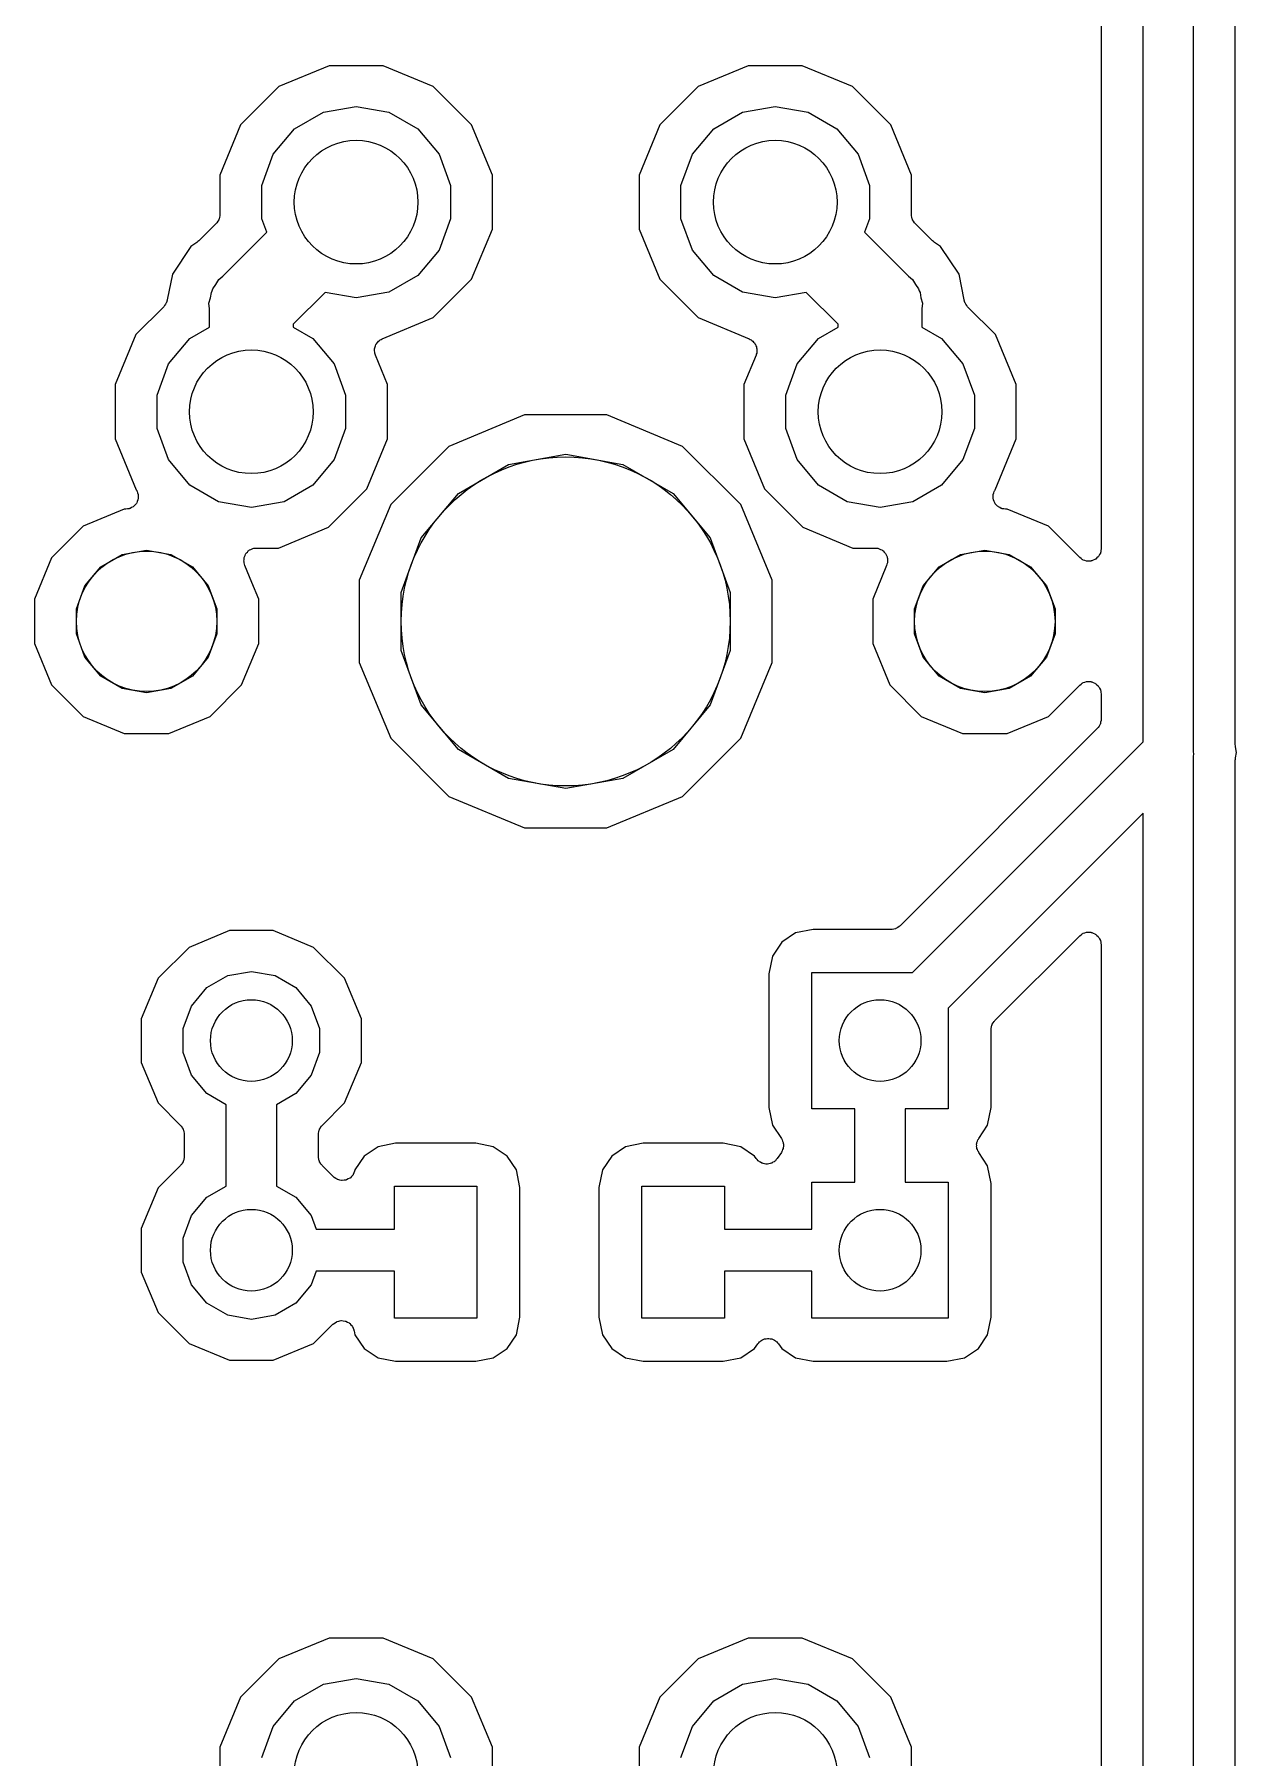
# Model space of a CAD drawing. Extents: x 24 to 196, y -189 to -31.
# Drawn here: x 123.1 to 137.67, y -114.1 to -93.22 of the extents above; entities that cross this region are included whole.
import ezdxf

# ---------------------------------------------------------------- set-up
doc = ezdxf.new("R2010")
doc.units = 0
doc.header["$MEASUREMENT"] = 0
doc.layers.add('BLACK', color=7, linetype='CONTINUOUS')

msp = doc.modelspace()

# ---------------------------------------------------------------- linework, layer by layer
at = {"layer": 'BLACK', "linetype": 'CONTINUOUS'}
for p, q in [((137.147, -82.9076), (137.147, -101.904)), ((137.655, -101.822), (137.655, -82.9626)), ((136.538, -95.5408), (136.538, -83.6034)), ((136.03, -85.1977), (136.03, -95.9039)), ((126.672, -93.599), (126.065, -93.8503)), ((127.328, -93.599), (126.672, -93.599)), ((127.935, -93.8503), (127.328, -93.599)), ((131.752, -93.599), (131.145, -93.8503)), ((132.408, -93.599), (131.752, -93.599)), ((133.015, -93.8503), (132.408, -93.599)), ((126.065, -93.8503), (125.6, -94.3148)), ((128.4, -94.3148), (127.935, -93.8503)), ((131.145, -93.8503), (130.68, -94.3148)), ((133.48, -94.3148), (133.015, -93.8503)), ((126.254, -94.3609), (126.603, -94.1594)), ((126.603, -94.1594), (127, -94.0894)), ((127, -94.0894), (127.397, -94.1594)), ((127.397, -94.1594), (127.746, -94.3609)), ((131.334, -94.3609), (131.683, -94.1594)), ((131.683, -94.1594), (132.08, -94.0894)), ((132.08, -94.0894), (132.477, -94.1594)), ((132.477, -94.1594), (132.826, -94.3609)), ((125.6, -94.3148), (125.349, -94.9216)), ((125.995, -94.6697), (126.254, -94.3609)), ((127.746, -94.3609), (128.005, -94.6697)), ((128.651, -94.9216), (128.4, -94.3148)), ((130.68, -94.3148), (130.429, -94.9216)), ((131.075, -94.6697), (131.334, -94.3609)), ((132.826, -94.3609), (133.085, -94.6697)), ((133.731, -94.9216), (133.48, -94.3148)), ((125.857, -95.0485), (125.995, -94.6697)), ((128.005, -94.6697), (128.143, -95.0485)), ((130.937, -95.0485), (131.075, -94.6697)), ((133.085, -94.6697), (133.223, -95.0485)), ((125.349, -94.9216), (125.349, -95.401)), ((128.651, -95.5784), (128.651, -94.9216)), ((130.429, -94.9216), (130.429, -95.5784)), ((133.731, -95.401), (133.731, -94.9216)), ((125.857, -95.4515), (125.857, -95.0485)), ((128.143, -95.0485), (128.143, -95.4515)), ((130.937, -95.4515), (130.937, -95.0485)), ((133.223, -95.0485), (133.223, -95.4515)), ((125.348, -95.4143), (125.343, -95.4335)), ((125.349, -95.401), (125.348, -95.4076)), ((125.348, -95.4076), (125.348, -95.4143)), ((133.732, -95.4076), (133.731, -95.401)), ((133.732, -95.4143), (133.732, -95.4076)), ((133.737, -95.4335), (133.732, -95.4143)), ((125.304, -95.5088), (125.093, -95.7202)), ((125.308, -95.5033), (125.304, -95.5088)), ((125.313, -95.499), (125.308, -95.5033)), ((125.323, -95.4817), (125.313, -95.499)), ((125.335, -95.4654), (125.323, -95.4817)), ((125.336, -95.459), (125.335, -95.4654)), ((125.34, -95.4532), (125.336, -95.459)), ((125.343, -95.4335), (125.34, -95.4532)), ((125.386, -96.1451), (125.917, -95.6151)), ((125.917, -95.6151), (125.857, -95.4515)), ((128.143, -95.4515), (128.005, -95.8303)), ((128.4, -96.1852), (128.651, -95.5784)), ((130.429, -95.5784), (130.68, -96.1852)), ((131.075, -95.8303), (130.937, -95.4515)), ((133.223, -95.4515), (133.163, -95.6151)), ((133.163, -95.6151), (133.694, -96.1451)), ((133.74, -95.4532), (133.737, -95.4335)), ((133.744, -95.459), (133.74, -95.4532)), ((133.745, -95.4654), (133.744, -95.459)), ((133.757, -95.4817), (133.745, -95.4654)), ((133.767, -95.499), (133.757, -95.4817)), ((133.772, -95.5033), (133.767, -95.499)), ((133.776, -95.5088), (133.772, -95.5033)), ((133.987, -95.7202), (133.776, -95.5088)), ((136.538, -95.8355), (136.538, -95.5408)), ((124.998, -95.7875), (124.773, -96.1236)), ((125.07, -95.7392), (124.998, -95.7875)), ((125.081, -95.7288), (125.07, -95.7392)), ((125.093, -95.7202), (125.081, -95.7288)), ((128.005, -95.8303), (127.746, -96.1391)), ((131.334, -96.1391), (131.075, -95.8303)), ((133.999, -95.7288), (133.987, -95.7202)), ((134.01, -95.7392), (133.999, -95.7288)), ((134.082, -95.7875), (134.01, -95.7392)), ((134.307, -96.1236), (134.082, -95.7875)), ((136.538, -101.791), (136.538, -95.8355)), ((136.538, -95.8355), (136.538, -95.8355)), ((136.03, -95.9039), (136.03, -95.9039)), ((136.03, -95.9039), (136.03, -99.45)), ((124.773, -96.1236), (124.711, -96.4347)), ((125.262, -96.302), (125.301, -96.2468)), ((125.301, -96.2468), (125.335, -96.1884)), ((125.335, -96.1884), (125.386, -96.1451)), ((127.746, -96.1391), (127.397, -96.3406)), ((127.935, -96.6497), (128.4, -96.1852)), ((130.68, -96.1852), (131.145, -96.6497)), ((131.683, -96.3406), (131.334, -96.1391)), ((133.694, -96.1451), (133.745, -96.1884)), ((133.745, -96.1884), (133.779, -96.2468)), ((133.779, -96.2468), (133.818, -96.302)), ((134.369, -96.4347), (134.307, -96.1236)), ((124.702, -96.462), (124.699, -96.4732)), ((124.705, -96.4571), (124.702, -96.462)), ((124.706, -96.449), (124.705, -96.4571)), ((124.71, -96.4385), (124.706, -96.449)), ((124.711, -96.4347), (124.71, -96.4385)), ((125.216, -96.475), (125.234, -96.41)), ((125.234, -96.41), (125.245, -96.3436)), ((125.245, -96.3436), (125.257, -96.3239)), ((125.257, -96.3239), (125.262, -96.302)), ((126.624, -96.3443), (126.238, -96.7304)), ((127, -96.4106), (126.624, -96.3443)), ((127.397, -96.3406), (127, -96.4106)), ((132.08, -96.4106), (131.683, -96.3406)), ((132.456, -96.3443), (132.08, -96.4106)), ((132.842, -96.7304), (132.456, -96.3443)), ((133.818, -96.302), (133.823, -96.3239)), ((133.823, -96.3239), (133.835, -96.3436)), ((133.835, -96.3436), (133.846, -96.41)), ((133.846, -96.41), (133.864, -96.475)), ((134.37, -96.4385), (134.369, -96.4347)), ((134.374, -96.449), (134.37, -96.4385)), ((134.375, -96.457), (134.374, -96.449)), ((134.378, -96.462), (134.375, -96.457)), ((134.381, -96.4732), (134.378, -96.462)), ((124.669, -96.5165), (124.33, -96.8548)), ((124.678, -96.5033), (124.669, -96.5165)), ((124.679, -96.5015), (124.678, -96.5029)), ((124.678, -96.5029), (124.678, -96.5033)), ((124.691, -96.4878), (124.679, -96.5015)), ((124.694, -96.48), (124.691, -96.4878)), ((124.699, -96.4732), (124.694, -96.48)), ((125.222, -96.5422), (125.216, -96.475)), ((125.222, -96.7635), (125.222, -96.5422)), ((127.316, -96.9062), (127.935, -96.6497)), ((131.145, -96.6497), (131.764, -96.9062)), ((133.864, -96.475), (133.858, -96.5422)), ((133.858, -96.5422), (133.858, -96.7635)), ((134.386, -96.48), (134.381, -96.4732)), ((134.389, -96.4878), (134.386, -96.48)), ((134.401, -96.5015), (134.389, -96.4878)), ((134.402, -96.5029), (134.401, -96.5015)), ((134.402, -96.5033), (134.402, -96.5029)), ((134.411, -96.5165), (134.402, -96.5033)), ((134.75, -96.8548), (134.411, -96.5165)), ((124.33, -96.8548), (124.079, -97.4616)), ((124.984, -96.9009), (125.222, -96.7635)), ((126.238, -96.7304), (126.238, -96.7635)), ((126.238, -96.7635), (126.476, -96.9009)), ((132.604, -96.9009), (132.842, -96.7635)), ((132.842, -96.7635), (132.842, -96.7304)), ((133.858, -96.7635), (134.096, -96.9009)), ((135.001, -97.4616), (134.75, -96.8548)), ((124.725, -97.2097), (124.984, -96.9009)), ((126.476, -96.9009), (126.735, -97.2097)), ((127.222, -97.0536), (127.224, -97.0404)), ((127.225, -97.0666), (127.222, -97.0536)), ((127.223, -97.0271), (127.227, -97.0144)), ((127.224, -97.0404), (127.223, -97.0271)), ((127.225, -97.08), (127.225, -97.0666)), ((127.231, -97.0923), (127.225, -97.08)), ((127.227, -97.0144), (127.229, -97.0012)), ((127.229, -97.0012), (127.235, -96.9893)), ((127.235, -96.9893), (127.239, -96.9766)), ((127.239, -96.9766), (127.247, -96.966)), ((127.247, -96.966), (127.253, -96.9542)), ((127.253, -96.9542), (127.263, -96.9452)), ((127.263, -96.9452), (127.271, -96.9346)), ((127.271, -96.9346), (127.283, -96.9275)), ((127.283, -96.9275), (127.292, -96.9184)), ((127.292, -96.9184), (127.305, -96.9133)), ((127.305, -96.9133), (127.316, -96.9062)), ((131.764, -96.9062), (131.775, -96.9133)), ((131.775, -96.9133), (131.788, -96.9184)), ((131.788, -96.9184), (131.797, -96.9275)), ((131.797, -96.9275), (131.809, -96.9346)), ((131.809, -96.9346), (131.817, -96.9452)), ((131.817, -96.9452), (131.827, -96.9542)), ((131.827, -96.9542), (131.833, -96.966)), ((131.833, -96.966), (131.841, -96.9766)), ((131.841, -96.9766), (131.845, -96.9893)), ((131.845, -96.9893), (131.851, -97.0012)), ((131.855, -97.08), (131.849, -97.0923)), ((131.851, -97.0012), (131.853, -97.0144)), ((131.853, -97.0144), (131.857, -97.0271)), ((131.858, -97.0536), (131.855, -97.0666)), ((131.855, -97.0666), (131.855, -97.08)), ((131.857, -97.0271), (131.856, -97.0404)), ((131.856, -97.0404), (131.858, -97.0536)), ((132.345, -97.2097), (132.604, -96.9009)), ((134.096, -96.9009), (134.355, -97.2097)), ((124.587, -97.5885), (124.725, -97.2097)), ((126.735, -97.2097), (126.873, -97.5885)), ((127.233, -97.1053), (127.231, -97.0923)), ((127.381, -97.4616), (127.233, -97.1053)), ((131.847, -97.1053), (131.699, -97.4616)), ((131.849, -97.0923), (131.847, -97.1053)), ((132.207, -97.5885), (132.345, -97.2097)), ((134.355, -97.2097), (134.493, -97.5885)), ((124.079, -97.4616), (124.079, -98.1184)), ((127.381, -98.1184), (127.381, -97.4616)), ((131.699, -97.4616), (131.699, -98.1184)), ((135.001, -98.1184), (135.001, -97.4616)), ((124.587, -97.9915), (124.587, -97.5885)), ((126.873, -97.5885), (126.873, -97.9915)), ((132.207, -97.9915), (132.207, -97.5885)), ((134.493, -97.5885), (134.493, -97.9915)), ((129.042, -97.8281), (128.123, -98.209)), ((130.038, -97.8281), (129.042, -97.8281)), ((130.957, -98.209), (130.038, -97.8281)), ((124.079, -98.1184), (124.335, -98.736)), ((124.725, -98.3703), (124.587, -97.9915)), ((126.873, -97.9915), (126.735, -98.3703)), ((127.13, -98.7252), (127.381, -98.1184)), ((131.699, -98.1184), (131.95, -98.7252)), ((132.345, -98.3703), (132.207, -97.9915)), ((134.493, -97.9915), (134.355, -98.3703)), ((134.745, -98.736), (135.001, -98.1184)), ((128.123, -98.209), (127.419, -98.9128)), ((128.848, -98.4274), (129.54, -98.3053)), ((129.54, -98.3053), (130.232, -98.4274)), ((131.661, -98.9128), (130.957, -98.209)), ((124.984, -98.6791), (124.725, -98.3703)), ((126.735, -98.3703), (126.476, -98.6791)), ((128.239, -98.779), (128.848, -98.4274)), ((130.232, -98.4274), (130.841, -98.779)), ((132.604, -98.6791), (132.345, -98.3703)), ((134.355, -98.3703), (134.096, -98.6791)), ((124.335, -98.736), (124.34, -98.7425)), ((124.34, -98.7425), (124.343, -98.7488)), ((124.343, -98.7488), (124.346, -98.7543)), ((124.346, -98.7543), (124.352, -98.7735)), ((125.333, -98.8806), (124.984, -98.6791)), ((126.476, -98.6791), (126.127, -98.8806)), ((126.665, -99.1897), (127.13, -98.7252)), ((131.95, -98.7252), (132.415, -99.1897)), ((132.953, -98.8806), (132.604, -98.6791)), ((134.096, -98.6791), (133.747, -98.8806)), ((134.728, -98.7735), (134.734, -98.7543)), ((134.734, -98.7543), (134.737, -98.7488)), ((134.737, -98.7488), (134.74, -98.7425)), ((134.74, -98.7425), (134.745, -98.736)), ((124.228, -98.9676), (124.208, -98.9711)), ((124.248, -98.9659), (124.228, -98.9676)), ((124.254, -98.9631), (124.248, -98.9659)), ((124.26, -98.9619), (124.254, -98.9631)), ((124.278, -98.952), (124.26, -98.9619)), ((124.296, -98.9435), (124.278, -98.952)), ((124.3, -98.9388), (124.296, -98.9435)), ((124.306, -98.9354), (124.3, -98.9388)), ((124.319, -98.9202), (124.306, -98.9354)), ((124.333, -98.9061), (124.319, -98.9202)), ((124.336, -98.9), (124.333, -98.9061)), ((124.34, -98.8949), (124.336, -98.9)), ((124.347, -98.8762), (124.34, -98.8949)), ((124.356, -98.8581), (124.347, -98.8762)), ((124.352, -98.7735), (124.358, -98.7922)), ((124.358, -98.8452), (124.356, -98.8515)), ((124.356, -98.8515), (124.356, -98.8581)), ((124.358, -98.7922), (124.358, -98.7989)), ((124.358, -98.7989), (124.36, -98.8054)), ((124.36, -98.8054), (124.358, -98.8252)), ((124.358, -98.8252), (124.358, -98.8452)), ((125.73, -98.9506), (125.333, -98.8806)), ((126.127, -98.8806), (125.73, -98.9506)), ((127.419, -98.9128), (127.038, -99.8323)), ((127.787, -99.3177), (128.239, -98.779)), ((130.841, -98.779), (131.293, -99.3177)), ((132.042, -99.8323), (131.661, -98.9128)), ((133.35, -98.9506), (132.953, -98.8806)), ((133.747, -98.8806), (133.35, -98.9506)), ((134.72, -98.8054), (134.722, -98.7989)), ((134.722, -98.8252), (134.72, -98.8054)), ((134.722, -98.7922), (134.728, -98.7735)), ((134.722, -98.7989), (134.722, -98.7922)), ((134.722, -98.8452), (134.722, -98.8252)), ((134.724, -98.8515), (134.722, -98.8452)), ((134.724, -98.8581), (134.724, -98.8515)), ((134.733, -98.8762), (134.724, -98.8581)), ((134.74, -98.8949), (134.733, -98.8762)), ((134.744, -98.9), (134.74, -98.8949)), ((134.747, -98.9061), (134.744, -98.9)), ((134.761, -98.9202), (134.747, -98.9061)), ((134.774, -98.9354), (134.761, -98.9202)), ((134.78, -98.9388), (134.774, -98.9354)), ((134.784, -98.9435), (134.78, -98.9388)), ((134.802, -98.952), (134.784, -98.9435)), ((134.82, -98.9619), (134.802, -98.952)), ((134.826, -98.9631), (134.82, -98.9619)), ((134.832, -98.9659), (134.826, -98.9631)), ((134.852, -98.9676), (134.832, -98.9659)), ((134.872, -98.9711), (134.852, -98.9676)), ((124.19, -98.9711), (123.69, -99.178)), ((124.208, -98.9711), (124.19, -98.9711)), ((134.89, -98.9711), (134.872, -98.9711)), ((135.39, -99.178), (134.89, -98.9711)), ((123.69, -99.178), (123.308, -99.5602)), ((126.058, -99.441), (126.665, -99.1897)), ((127.546, -99.9784), (127.787, -99.3177)), ((131.293, -99.3177), (131.534, -99.9784)), ((132.415, -99.1897), (133.022, -99.441)), ((135.77, -99.5578), (135.39, -99.178)), ((123.308, -99.5602), (123.101, -100.06)), ((123.905, -99.6681), (124.164, -99.5181)), ((124.164, -99.5181), (124.46, -99.466)), ((124.46, -99.466), (124.756, -99.5181)), ((124.756, -99.5181), (125.015, -99.6681)), ((125.638, -99.6), (125.641, -99.5836)), ((125.641, -99.5669), (125.644, -99.5575)), ((125.641, -99.5836), (125.641, -99.5669)), ((125.644, -99.5575), (125.645, -99.5476)), ((125.645, -99.5476), (125.653, -99.5328)), ((125.653, -99.5328), (125.659, -99.5172)), ((125.659, -99.5172), (125.665, -99.5095)), ((125.665, -99.5095), (125.67, -99.5006)), ((125.67, -99.5006), (125.682, -99.4894)), ((125.682, -99.4894), (125.693, -99.4767)), ((125.693, -99.4767), (125.701, -99.4716)), ((125.701, -99.4716), (125.709, -99.4649)), ((125.709, -99.4649), (125.724, -99.4585)), ((125.724, -99.4585), (125.739, -99.4502)), ((125.739, -99.4502), (125.748, -99.4484)), ((125.748, -99.4484), (125.758, -99.4446)), ((125.758, -99.4446), (125.774, -99.4439)), ((125.774, -99.4439), (125.791, -99.441)), ((125.791, -99.441), (126.058, -99.441)), ((133.022, -99.441), (133.289, -99.441)), ((133.289, -99.441), (133.306, -99.4439)), ((133.306, -99.4439), (133.322, -99.4446)), ((133.322, -99.4446), (133.332, -99.4484)), ((133.332, -99.4484), (133.341, -99.4502)), ((133.341, -99.4502), (133.356, -99.4585)), ((133.356, -99.4585), (133.371, -99.4649)), ((133.371, -99.4649), (133.379, -99.4716)), ((133.379, -99.4716), (133.387, -99.4767)), ((133.387, -99.4767), (133.398, -99.4894)), ((133.398, -99.4894), (133.41, -99.5006)), ((133.41, -99.5006), (133.415, -99.5095)), ((133.415, -99.5095), (133.421, -99.5172)), ((133.421, -99.5172), (133.427, -99.5328)), ((133.427, -99.5328), (133.435, -99.5476)), ((133.435, -99.5476), (133.436, -99.5575)), ((133.436, -99.5575), (133.439, -99.5669)), ((133.439, -99.5669), (133.439, -99.5836)), ((133.439, -99.5836), (133.442, -99.6)), ((134.065, -99.6681), (134.324, -99.5181)), ((134.324, -99.5181), (134.62, -99.466)), ((134.62, -99.466), (134.916, -99.5181)), ((134.916, -99.5181), (135.175, -99.6681)), ((135.786, -99.5692), (135.77, -99.5578)), ((135.801, -99.582), (135.786, -99.5692)), ((135.807, -99.5843), (135.801, -99.582)), ((135.813, -99.5881), (135.807, -99.5843)), ((135.832, -99.5933), (135.813, -99.5881)), ((135.851, -99.6001), (135.832, -99.5933)), ((135.935, -99.5888), (135.917, -99.5972)), ((135.953, -99.582), (135.935, -99.5888)), ((135.959, -99.5777), (135.953, -99.582)), ((135.965, -99.5748), (135.959, -99.5777)), ((135.979, -99.5608), (135.965, -99.5748)), ((135.994, -99.548), (135.979, -99.5608)), ((135.997, -99.5422), (135.994, -99.548)), ((136.002, -99.5374), (135.997, -99.5422)), ((136.011, -99.5194), (136.002, -99.5374)), ((136.021, -99.5021), (136.011, -99.5194)), ((136.022, -99.4955), (136.021, -99.5021)), ((136.025, -99.4894), (136.022, -99.4955)), ((136.026, -99.4696), (136.025, -99.4894)), ((136.03, -99.45), (136.026, -99.4696)), ((123.712, -99.898), (123.905, -99.6681)), ((125.015, -99.6681), (125.208, -99.898)), ((125.641, -99.6098), (125.638, -99.6)), ((125.641, -99.6199), (125.641, -99.6098)), ((125.646, -99.6355), (125.641, -99.6199)), ((125.65, -99.6517), (125.646, -99.6355)), ((125.736, -99.8603), (125.65, -99.6517)), ((133.43, -99.6517), (133.261, -100.06)), ((133.434, -99.6355), (133.43, -99.6517)), ((133.439, -99.6199), (133.434, -99.6355)), ((133.442, -99.6), (133.439, -99.6098)), ((133.439, -99.6098), (133.439, -99.6199)), ((133.872, -99.898), (134.065, -99.6681)), ((135.175, -99.6681), (135.368, -99.898)), ((135.858, -99.6001), (135.851, -99.6001)), ((135.864, -99.6018), (135.858, -99.6001)), ((135.884, -99.6001), (135.864, -99.6018)), ((135.904, -99.6001), (135.884, -99.6001)), ((135.91, -99.5978), (135.904, -99.6001)), ((135.917, -99.5972), (135.91, -99.5978)), ((123.609, -100.18), (123.712, -99.898)), ((125.208, -99.898), (125.311, -100.18)), ((125.819, -100.06), (125.736, -99.8603)), ((127.038, -99.8323), (127.038, -100.828)), ((127.546, -100.682), (127.546, -99.9784)), ((131.534, -99.9784), (131.534, -100.682)), ((132.042, -100.828), (132.042, -99.8323)), ((133.769, -100.18), (133.872, -99.898)), ((135.368, -99.898), (135.471, -100.18)), ((123.101, -100.06), (123.101, -100.6)), ((123.609, -100.48), (123.609, -100.18)), ((125.311, -100.18), (125.311, -100.48)), ((125.819, -100.6), (125.819, -100.06)), ((133.261, -100.06), (133.261, -100.6)), ((133.769, -100.48), (133.769, -100.18)), ((135.471, -100.18), (135.471, -100.48)), ((123.101, -100.6), (123.308, -101.1)), ((123.712, -100.762), (123.609, -100.48)), ((125.311, -100.48), (125.208, -100.762)), ((125.612, -101.1), (125.819, -100.6)), ((133.261, -100.6), (133.468, -101.1)), ((133.872, -100.762), (133.769, -100.48)), ((135.471, -100.48), (135.368, -100.762)), ((123.905, -100.992), (123.712, -100.762)), ((125.208, -100.762), (125.015, -100.992)), ((127.038, -100.828), (127.419, -101.747)), ((127.787, -101.342), (127.546, -100.682)), ((131.534, -100.682), (131.293, -101.342)), ((131.661, -101.747), (132.042, -100.828)), ((134.065, -100.992), (133.872, -100.762)), ((135.368, -100.762), (135.175, -100.992)), ((124.164, -101.142), (123.905, -100.992)), ((125.015, -100.992), (124.756, -101.142)), ((134.324, -101.142), (134.065, -100.992)), ((135.175, -100.992), (134.916, -101.142)), ((123.308, -101.1), (123.69, -101.482)), ((124.46, -101.194), (124.164, -101.142)), ((124.756, -101.142), (124.46, -101.194)), ((125.23, -101.482), (125.612, -101.1)), ((133.468, -101.1), (133.85, -101.482)), ((134.62, -101.194), (134.324, -101.142)), ((134.916, -101.142), (134.62, -101.194)), ((135.39, -101.482), (135.77, -101.102)), ((135.77, -101.102), (135.786, -101.091)), ((135.786, -101.091), (135.801, -101.078)), ((135.801, -101.078), (135.807, -101.076)), ((135.807, -101.076), (135.813, -101.072)), ((135.813, -101.072), (135.832, -101.067)), ((135.832, -101.067), (135.851, -101.06)), ((135.851, -101.06), (135.858, -101.06)), ((135.858, -101.06), (135.864, -101.058)), ((135.864, -101.058), (135.884, -101.06)), ((135.884, -101.06), (135.904, -101.06)), ((135.904, -101.06), (135.91, -101.062)), ((135.91, -101.062), (135.917, -101.063)), ((135.917, -101.063), (135.935, -101.071)), ((135.935, -101.071), (135.953, -101.078)), ((135.953, -101.078), (135.959, -101.082)), ((135.959, -101.082), (135.965, -101.085)), ((135.965, -101.085), (135.979, -101.099)), ((135.979, -101.099), (135.994, -101.112)), ((135.994, -101.112), (135.997, -101.118)), ((135.997, -101.118), (136.002, -101.123)), ((136.002, -101.123), (136.011, -101.141)), ((136.011, -101.141), (136.021, -101.158)), ((136.021, -101.158), (136.022, -101.164)), ((136.022, -101.164), (136.025, -101.171)), ((136.025, -101.171), (136.026, -101.19)), ((136.026, -101.19), (136.03, -101.21)), ((136.03, -101.21), (136.03, -101.518)), ((128.239, -101.881), (127.787, -101.342)), ((131.293, -101.342), (130.841, -101.881)), ((123.69, -101.482), (124.19, -101.689)), ((124.73, -101.689), (125.23, -101.482)), ((135.985, -101.625), (133.592, -104.019)), ((133.85, -101.482), (134.35, -101.689)), ((134.89, -101.689), (135.39, -101.482)), ((135.989, -101.62), (135.985, -101.625)), ((135.994, -101.616), (135.989, -101.62)), ((136.004, -101.598), (135.994, -101.616)), ((136.015, -101.582), (136.004, -101.598)), ((136.017, -101.576), (136.015, -101.582)), ((136.021, -101.57), (136.017, -101.576)), ((136.024, -101.55), (136.021, -101.57)), ((136.029, -101.531), (136.024, -101.55)), ((136.03, -101.518), (136.029, -101.524)), ((136.029, -101.524), (136.029, -101.531)), ((124.19, -101.689), (124.73, -101.689)), ((127.419, -101.747), (128.123, -102.451)), ((128.848, -102.233), (128.239, -101.881)), ((130.841, -101.881), (130.232, -102.233)), ((130.957, -102.451), (131.661, -101.747)), ((133.744, -104.584), (136.538, -101.791)), ((134.35, -101.689), (134.89, -101.689)), ((137.658, -101.837), (137.655, -101.822)), ((137.658, -101.852), (137.658, -101.837)), ((137.671, -101.917), (137.658, -101.852)), ((137.147, -101.904), (137.151, -101.944)), ((137.151, -101.944), (137.147, -101.958)), ((137.147, -101.958), (137.147, -120.954)), ((137.655, -102.013), (137.658, -101.998)), ((137.655, -120.872), (137.655, -102.013)), ((137.658, -101.983), (137.671, -101.917)), ((137.658, -101.998), (137.658, -101.983)), ((129.54, -102.355), (128.848, -102.233)), ((130.232, -102.233), (129.54, -102.355)), ((128.123, -102.451), (129.042, -102.832)), ((130.038, -102.832), (130.957, -102.451)), ((136.538, -102.653), (134.175, -105.016)), ((136.538, -120.841), (136.538, -102.653)), ((129.042, -102.832), (130.038, -102.832)), ((125.465, -104.076), (124.975, -104.28)), ((125.995, -104.076), (125.465, -104.076)), ((126.485, -104.28), (125.995, -104.076)), ((132.326, -104.106), (132.158, -104.218)), ((132.54, -104.064), (132.326, -104.106)), ((133.484, -104.064), (132.54, -104.064)), ((133.49, -104.062), (133.484, -104.064)), ((133.497, -104.063), (133.49, -104.062)), ((133.516, -104.058), (133.497, -104.063)), ((133.536, -104.054), (133.516, -104.058)), ((133.542, -104.051), (133.536, -104.054)), ((133.548, -104.049), (133.542, -104.051)), ((133.565, -104.038), (133.548, -104.049)), ((133.582, -104.028), (133.565, -104.038)), ((133.586, -104.023), (133.582, -104.028)), ((133.592, -104.019), (133.586, -104.023)), ((134.741, -105.168), (135.77, -104.14)), ((135.77, -104.14), (135.786, -104.129)), ((135.786, -104.129), (135.801, -104.116)), ((135.801, -104.116), (135.807, -104.113)), ((135.807, -104.113), (135.813, -104.11)), ((135.813, -104.11), (135.832, -104.104)), ((135.832, -104.104), (135.851, -104.098)), ((135.851, -104.098), (135.858, -104.098)), ((135.858, -104.098), (135.864, -104.096)), ((135.864, -104.096), (135.884, -104.098)), ((135.884, -104.098), (135.904, -104.098)), ((135.904, -104.098), (135.91, -104.1)), ((135.91, -104.1), (135.917, -104.1)), ((135.917, -104.1), (135.935, -104.109)), ((135.935, -104.109), (135.954, -104.116)), ((135.954, -104.116), (135.959, -104.12)), ((135.959, -104.12), (135.965, -104.123)), ((135.965, -104.123), (135.979, -104.137)), ((135.979, -104.137), (135.994, -104.15)), ((135.994, -104.15), (135.997, -104.156)), ((135.997, -104.156), (136.002, -104.16)), ((136.002, -104.16), (136.011, -104.178)), ((136.011, -104.178), (136.021, -104.196)), ((124.975, -104.28), (124.6, -104.655)), ((126.86, -104.655), (126.485, -104.28)), ((132.046, -104.386), (132.004, -104.6)), ((132.158, -104.218), (132.046, -104.386)), ((136.021, -104.196), (136.022, -104.202)), ((136.022, -104.202), (136.025, -104.208)), ((136.025, -104.208), (136.026, -104.228)), ((136.026, -104.228), (136.03, -104.248)), ((136.03, -104.248), (136.03, -118.5)), ((125.443, -104.622), (125.73, -104.572)), ((125.73, -104.572), (126.017, -104.622)), ((132.004, -104.6), (132.004, -106.22)), ((132.524, -106.236), (132.524, -104.584)), ((132.524, -104.584), (133.744, -104.584)), ((124.6, -104.655), (124.396, -105.145)), ((125.004, -104.991), (125.191, -104.768)), ((125.191, -104.768), (125.443, -104.622)), ((126.017, -104.622), (126.269, -104.768)), ((126.269, -104.768), (126.456, -104.991)), ((127.063, -105.145), (126.86, -104.655)), ((124.904, -105.264), (125.004, -104.991)), ((126.456, -104.991), (126.555, -105.264)), ((134.175, -105.016), (134.175, -106.236)), ((124.396, -105.145), (124.396, -105.675)), ((127.063, -105.675), (127.063, -105.145)), ((134.702, -105.244), (134.706, -105.224)), ((134.706, -105.224), (134.709, -105.218)), ((134.709, -105.218), (134.711, -105.212)), ((134.711, -105.212), (134.722, -105.195)), ((134.722, -105.195), (134.732, -105.178)), ((134.732, -105.178), (134.737, -105.174)), ((134.737, -105.174), (134.741, -105.168)), ((124.904, -105.556), (124.904, -105.264)), ((126.555, -105.264), (126.555, -105.556)), ((134.696, -105.276), (134.698, -105.27)), ((134.696, -106.22), (134.696, -105.276)), ((134.697, -105.263), (134.702, -105.244)), ((134.698, -105.27), (134.697, -105.263)), ((125.004, -105.829), (124.904, -105.556)), ((126.555, -105.556), (126.456, -105.829)), ((124.396, -105.675), (124.6, -106.165)), ((125.191, -106.052), (125.004, -105.829)), ((126.456, -105.829), (126.269, -106.052)), ((126.86, -106.165), (127.063, -105.675)), ((125.425, -106.187), (125.191, -106.052)), ((126.269, -106.052), (126.035, -106.187)), ((124.6, -106.165), (124.873, -106.438)), ((125.425, -107.173), (125.425, -106.187)), ((126.035, -106.187), (126.035, -107.173)), ((126.587, -106.438), (126.86, -106.165)), ((132.004, -106.22), (132.046, -106.434)), ((133.045, -106.236), (132.524, -106.236)), ((133.045, -107.124), (133.045, -106.236)), ((134.175, -106.236), (133.655, -106.236)), ((133.655, -106.236), (133.655, -107.124)), ((134.654, -106.434), (134.696, -106.22)), ((124.873, -106.438), (124.876, -106.444)), ((124.876, -106.444), (124.882, -106.448)), ((124.882, -106.448), (124.892, -106.465)), ((124.892, -106.465), (124.903, -106.482)), ((124.903, -106.482), (124.905, -106.488)), ((126.555, -106.488), (126.557, -106.482)), ((126.557, -106.482), (126.568, -106.465)), ((126.568, -106.465), (126.578, -106.448)), ((126.578, -106.448), (126.584, -106.444)), ((126.584, -106.444), (126.587, -106.438)), ((132.046, -106.434), (132.154, -106.595)), ((134.546, -106.595), (134.654, -106.434)), ((124.905, -106.488), (124.908, -106.494)), ((124.908, -106.494), (124.911, -106.514)), ((124.911, -106.514), (124.917, -106.533)), ((124.917, -106.533), (124.916, -106.54)), ((124.916, -106.54), (124.917, -106.546)), ((124.917, -106.546), (124.917, -106.814)), ((126.543, -106.533), (126.549, -106.514)), ((126.544, -106.54), (126.543, -106.533)), ((126.543, -106.546), (126.544, -106.54)), ((126.543, -106.814), (126.543, -106.546)), ((126.549, -106.514), (126.552, -106.494)), ((126.552, -106.494), (126.555, -106.488)), ((127.479, -106.654), (127.266, -106.697)), ((128.449, -106.654), (127.479, -106.654)), ((128.662, -106.697), (128.449, -106.654)), ((130.479, -106.654), (130.266, -106.697)), ((131.449, -106.654), (130.479, -106.654)), ((131.662, -106.697), (131.449, -106.654)), ((132.154, -106.595), (132.158, -106.605)), ((132.158, -106.605), (132.164, -106.613)), ((132.164, -106.613), (132.169, -106.629)), ((132.169, -106.629), (132.175, -106.644)), ((132.175, -106.644), (132.176, -106.654)), ((132.176, -106.654), (132.179, -106.663)), ((132.179, -106.663), (132.178, -106.68)), ((132.178, -106.68), (132.179, -106.697)), ((134.521, -106.663), (134.524, -106.654)), ((134.522, -106.68), (134.521, -106.663)), ((134.521, -106.697), (134.522, -106.68)), ((134.524, -106.654), (134.525, -106.644)), ((134.525, -106.644), (134.531, -106.629)), ((134.531, -106.629), (134.536, -106.613)), ((134.536, -106.613), (134.542, -106.605)), ((134.542, -106.605), (134.546, -106.595)), ((124.891, -106.895), (124.882, -106.912)), ((124.903, -106.878), (124.891, -106.895)), ((124.905, -106.872), (124.903, -106.878)), ((124.908, -106.866), (124.905, -106.872)), ((124.911, -106.846), (124.908, -106.866)), ((124.917, -106.827), (124.911, -106.846)), ((124.917, -106.814), (124.916, -106.82)), ((124.916, -106.82), (124.917, -106.827)), ((126.544, -106.82), (126.543, -106.814)), ((126.543, -106.827), (126.544, -106.82)), ((126.549, -106.846), (126.543, -106.827)), ((126.552, -106.866), (126.549, -106.846)), ((126.555, -106.872), (126.552, -106.866)), ((126.557, -106.878), (126.555, -106.872)), ((126.568, -106.895), (126.557, -106.878)), ((126.578, -106.912), (126.568, -106.895)), ((127.098, -106.809), (126.985, -106.977)), ((127.266, -106.697), (127.098, -106.809)), ((128.83, -106.809), (128.662, -106.697)), ((128.942, -106.977), (128.83, -106.809)), ((130.098, -106.809), (129.985, -106.977)), ((130.266, -106.697), (130.098, -106.809)), ((131.83, -106.809), (131.662, -106.697)), ((131.85, -106.84), (131.83, -106.809)), ((131.862, -106.852), (131.85, -106.84)), ((131.872, -106.865), (131.862, -106.852)), ((131.88, -106.871), (131.872, -106.865)), ((131.887, -106.878), (131.88, -106.871)), ((131.902, -106.885), (131.887, -106.878)), ((131.916, -106.894), (131.902, -106.885)), ((131.926, -106.897), (131.916, -106.894)), ((131.934, -106.901), (131.926, -106.897)), ((131.951, -106.903), (131.934, -106.901)), ((131.967, -106.907), (131.951, -106.903)), ((132.003, -106.903), (131.987, -106.907)), ((132.02, -106.901), (132.003, -106.903)), ((132.029, -106.897), (132.02, -106.901)), ((132.039, -106.894), (132.029, -106.897)), ((132.052, -106.885), (132.039, -106.894)), ((132.067, -106.878), (132.052, -106.885)), ((132.074, -106.871), (132.067, -106.878)), ((132.083, -106.865), (132.074, -106.871)), ((132.092, -106.852), (132.083, -106.865)), ((132.104, -106.84), (132.092, -106.852)), ((132.154, -106.765), (132.104, -106.84)), ((132.158, -106.755), (132.154, -106.765)), ((132.164, -106.747), (132.158, -106.755)), ((132.169, -106.731), (132.164, -106.747)), ((132.175, -106.716), (132.169, -106.731)), ((132.176, -106.706), (132.175, -106.716)), ((132.179, -106.697), (132.176, -106.706)), ((134.524, -106.706), (134.521, -106.697)), ((134.525, -106.716), (134.524, -106.706)), ((134.531, -106.731), (134.525, -106.716)), ((134.536, -106.747), (134.531, -106.731)), ((134.542, -106.755), (134.536, -106.747)), ((134.546, -106.765), (134.542, -106.755)), ((134.654, -106.926), (134.546, -106.765)), ((124.873, -106.922), (124.6, -107.195)), ((124.876, -106.916), (124.873, -106.922)), ((124.882, -106.912), (124.876, -106.916)), ((126.584, -106.916), (126.578, -106.912)), ((126.587, -106.922), (126.584, -106.916)), ((126.727, -107.061), (126.587, -106.922)), ((126.731, -107.064), (126.727, -107.061)), ((126.734, -107.068), (126.731, -107.064)), ((126.753, -107.079), (126.734, -107.068)), ((126.77, -107.091), (126.753, -107.079)), ((126.775, -107.093), (126.77, -107.091)), ((126.779, -107.095), (126.775, -107.093)), ((126.801, -107.1), (126.779, -107.095)), ((126.821, -107.105), (126.801, -107.1)), ((126.826, -107.105), (126.821, -107.105)), ((126.831, -107.106), (126.826, -107.105)), ((126.853, -107.102), (126.831, -107.106)), ((126.874, -107.1), (126.853, -107.102)), ((126.879, -107.098), (126.874, -107.1)), ((126.884, -107.098), (126.879, -107.098)), ((126.903, -107.087), (126.884, -107.098)), ((126.922, -107.078), (126.903, -107.087)), ((126.926, -107.075), (126.922, -107.078)), ((126.93, -107.072), (126.926, -107.075)), ((126.944, -107.056), (126.93, -107.072)), ((126.959, -107.041), (126.944, -107.056)), ((126.962, -107.036), (126.959, -107.041)), ((126.965, -107.032), (126.962, -107.036)), ((126.973, -107.012), (126.965, -107.032)), ((126.982, -106.993), (126.973, -107.012)), ((126.984, -106.983), (126.982, -106.988)), ((126.982, -106.988), (126.982, -106.993)), ((126.985, -106.977), (126.984, -106.983)), ((128.985, -107.19), (128.942, -106.977)), ((129.985, -106.977), (129.943, -107.19)), ((131.977, -106.906), (131.967, -106.907)), ((131.987, -106.907), (131.977, -106.906)), ((134.696, -107.14), (134.654, -106.926)), ((124.6, -107.195), (124.396, -107.685)), ((125.004, -107.531), (125.191, -107.308)), ((125.191, -107.308), (125.425, -107.173)), ((126.035, -107.173), (126.269, -107.308)), ((126.269, -107.308), (126.456, -107.531)), ((127.464, -107.696), (127.464, -107.175)), ((127.464, -107.175), (128.464, -107.175)), ((128.464, -107.175), (128.464, -108.775)), ((128.985, -108.76), (128.985, -107.19)), ((129.943, -107.19), (129.943, -108.76)), ((130.464, -108.775), (130.464, -107.175)), ((130.464, -107.175), (131.464, -107.175)), ((131.464, -107.175), (131.464, -107.696)), ((132.524, -107.696), (132.524, -107.124)), ((132.524, -107.124), (133.045, -107.124)), ((133.655, -107.124), (134.175, -107.124)), ((134.175, -107.124), (134.175, -108.775)), ((134.696, -108.76), (134.696, -107.14)), ((124.396, -107.685), (124.396, -108.215)), ((124.904, -107.804), (125.004, -107.531)), ((126.456, -107.531), (126.516, -107.696)), ((126.516, -107.696), (127.464, -107.696)), ((131.464, -107.696), (132.524, -107.696)), ((124.904, -108.096), (124.904, -107.804)), ((125.004, -108.369), (124.904, -108.096)), ((124.396, -108.215), (124.6, -108.705)), ((126.516, -108.204), (126.456, -108.369)), ((127.464, -108.204), (126.516, -108.204)), ((127.464, -108.775), (127.464, -108.204)), ((132.524, -108.204), (131.464, -108.204)), ((131.464, -108.204), (131.464, -108.775)), ((132.524, -108.775), (132.524, -108.204)), ((125.191, -108.592), (125.004, -108.369)), ((126.456, -108.369), (126.269, -108.592)), ((124.6, -108.705), (124.975, -109.08)), ((125.443, -108.738), (125.191, -108.592)), ((125.73, -108.788), (125.443, -108.738)), ((126.017, -108.738), (125.73, -108.788)), ((126.269, -108.592), (126.017, -108.738)), ((128.464, -108.775), (127.464, -108.775)), ((128.942, -108.974), (128.985, -108.76)), ((129.943, -108.76), (129.985, -108.974)), ((131.464, -108.775), (130.464, -108.775)), ((134.175, -108.775), (132.524, -108.775)), ((134.654, -108.974), (134.696, -108.76)), ((126.485, -109.08), (126.718, -108.847)), ((126.718, -108.847), (126.723, -108.845)), ((126.723, -108.845), (126.726, -108.841)), ((126.726, -108.841), (126.744, -108.829)), ((126.744, -108.829), (126.762, -108.817)), ((126.762, -108.817), (126.767, -108.816)), ((126.767, -108.816), (126.771, -108.813)), ((126.771, -108.813), (126.792, -108.809)), ((126.792, -108.809), (126.813, -108.803)), ((126.813, -108.803), (126.818, -108.804)), ((126.818, -108.804), (126.823, -108.803)), ((126.823, -108.803), (126.844, -108.806)), ((126.844, -108.806), (126.866, -108.808)), ((126.866, -108.808), (126.87, -108.81)), ((126.87, -108.81), (126.875, -108.811)), ((126.875, -108.811), (126.894, -108.821)), ((126.894, -108.821), (126.914, -108.83)), ((126.914, -108.83), (126.917, -108.834)), ((126.917, -108.834), (126.922, -108.836)), ((126.922, -108.836), (126.936, -108.853)), ((126.936, -108.853), (126.951, -108.868)), ((126.951, -108.868), (126.953, -108.872)), ((126.953, -108.872), (126.957, -108.876)), ((126.957, -108.876), (126.964, -108.896)), ((126.964, -108.896), (126.973, -108.916)), ((126.973, -108.916), (126.974, -108.921)), ((126.974, -108.921), (126.976, -108.925)), ((126.976, -108.925), (126.985, -108.974)), ((126.985, -108.974), (127.098, -109.142)), ((128.83, -109.142), (128.942, -108.974)), ((129.985, -108.974), (130.098, -109.142)), ((134.542, -109.142), (134.654, -108.974)), ((124.975, -109.08), (125.465, -109.283)), ((125.995, -109.283), (126.485, -109.08)), ((127.098, -109.142), (127.266, -109.254)), ((128.662, -109.254), (128.83, -109.142)), ((130.098, -109.142), (130.266, -109.254)), ((131.662, -109.254), (131.83, -109.142)), ((131.83, -109.142), (131.867, -109.086)), ((131.867, -109.086), (131.879, -109.074)), ((131.879, -109.074), (131.889, -109.06)), ((131.889, -109.06), (131.897, -109.055)), ((131.897, -109.055), (131.904, -109.048)), ((131.904, -109.048), (131.919, -109.04)), ((131.919, -109.04), (131.933, -109.031)), ((131.933, -109.031), (131.942, -109.029)), ((131.942, -109.029), (131.951, -109.024)), ((131.951, -109.024), (131.968, -109.022)), ((131.968, -109.022), (131.984, -109.018)), ((131.984, -109.018), (131.994, -109.019)), ((131.994, -109.019), (132.004, -109.018)), ((132.004, -109.018), (132.02, -109.022)), ((132.02, -109.022), (132.037, -109.024)), ((132.037, -109.024), (132.046, -109.029)), ((132.046, -109.029), (132.055, -109.031)), ((132.055, -109.031), (132.069, -109.04)), ((132.069, -109.04), (132.084, -109.048)), ((132.084, -109.048), (132.091, -109.055)), ((132.091, -109.055), (132.1, -109.06)), ((132.1, -109.06), (132.109, -109.074)), ((132.109, -109.074), (132.121, -109.086)), ((132.121, -109.086), (132.158, -109.142)), ((132.158, -109.142), (132.326, -109.254)), ((134.374, -109.254), (134.542, -109.142)), ((125.465, -109.283), (125.995, -109.283)), ((127.266, -109.254), (127.479, -109.296)), ((127.479, -109.296), (128.449, -109.296)), ((128.449, -109.296), (128.662, -109.254)), ((130.266, -109.254), (130.479, -109.296)), ((130.479, -109.296), (131.449, -109.296)), ((131.449, -109.296), (131.662, -109.254)), ((132.326, -109.254), (132.54, -109.296)), ((132.54, -109.296), (134.16, -109.296)), ((134.16, -109.296), (134.374, -109.254)), ((126.672, -112.649), (126.065, -112.9)), ((127.328, -112.649), (126.672, -112.649)), ((127.935, -112.9), (127.328, -112.649)), ((131.752, -112.649), (131.145, -112.9)), ((132.408, -112.649), (131.752, -112.649)), ((133.015, -112.9), (132.408, -112.649)), ((126.065, -112.9), (125.6, -113.365)), ((128.4, -113.365), (127.935, -112.9)), ((131.145, -112.9), (130.68, -113.365)), ((133.48, -113.365), (133.015, -112.9)), ((126.603, -113.209), (127, -113.139)), ((127, -113.139), (127.397, -113.209)), ((131.683, -113.209), (132.08, -113.139)), ((132.08, -113.139), (132.477, -113.209)), ((125.6, -113.365), (125.349, -113.972)), ((126.254, -113.411), (126.603, -113.209)), ((127.397, -113.209), (127.746, -113.411)), ((128.651, -113.972), (128.4, -113.365)), ((130.68, -113.365), (130.429, -113.972)), ((131.334, -113.411), (131.683, -113.209)), ((132.477, -113.209), (132.826, -113.411)), ((133.731, -113.972), (133.48, -113.365)), ((125.995, -113.72), (126.254, -113.411)), ((127.746, -113.411), (128.005, -113.72)), ((131.075, -113.72), (131.334, -113.411)), ((132.826, -113.411), (133.085, -113.72)), ((125.857, -114.098), (125.995, -113.72)), ((128.005, -113.72), (128.143, -114.098)), ((130.937, -114.098), (131.075, -113.72)), ((133.085, -113.72), (133.223, -114.098)), ((125.349, -113.972), (125.349, -114.451)), ((128.651, -114.628), (128.651, -113.972)), ((130.429, -113.972), (130.429, -114.628)), ((133.731, -114.451), (133.731, -113.972))]:
    msp.add_line(p, q, dxfattribs=at)
at = {"layer": 'BLACK'}
for centre, radius in [((127, -95.25), 0.7493), ((132.08, -95.25), 0.7493), ((125.73, -97.79), 0.7493), ((133.35, -97.79), 0.7493), ((129.54, -100.33), 1.9939), ((124.46, -100.33), 0.8509), ((134.62, -100.33), 0.8509), ((125.73, -105.41), 0.4953), ((133.35, -105.41), 0.4953), ((125.73, -107.95), 0.4953), ((133.35, -107.95), 0.4953), ((127, -114.3), 0.7493), ((132.08, -114.3), 0.7493)]:
    msp.add_circle(centre, radius, dxfattribs=at)

doc.saveas('drawing.dxf')
